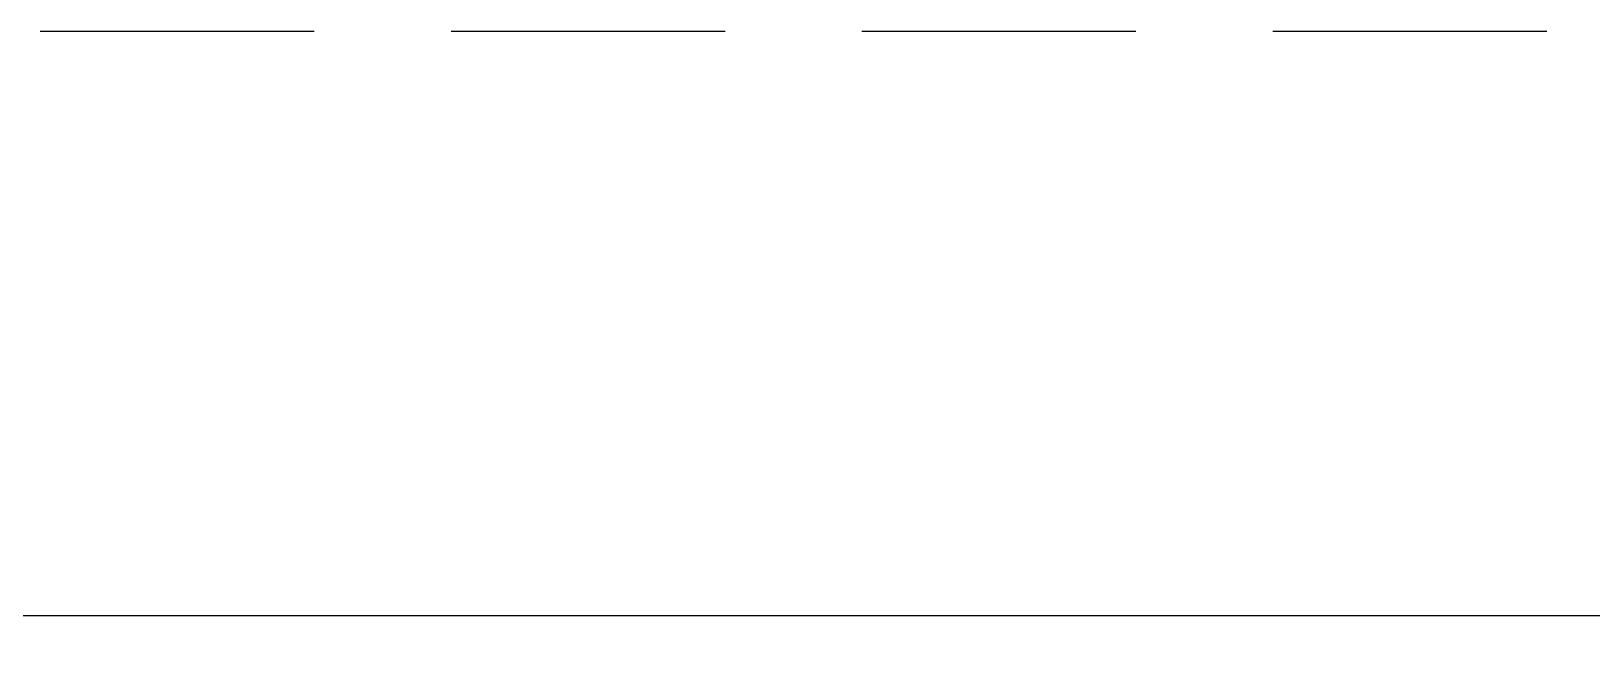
# Model space of a CAD drawing. Header units: millimetres. Extents: x 0 to 5930, y 0 to 4193.
# Drawn here: x 1861.4 to 2078.5, y 3489.7 to 3574.8 of the extents above; entities that cross this region are included whole.
import ezdxf

# ---------------------------------------------------------------- set-up
doc = ezdxf.new("R2010")
doc.units = ezdxf.units.MM
doc.linetypes.add('HIDDENX2', pattern=[19.049999999999997, 12.7, -6.349999999999999])

msp = doc.modelspace()

# ---------------------------------------------------------------- linework, layer by layer
at = {"linetype": 'HIDDENX2', "ltscale": 3}
msp.add_lwpolyline([(1462.6303735904949, 3574.78972041632), (2260.2303735905007, 3574.78972041632), (2260.2303735905007, 1977.1897204163179), (1462.6303735904949, 1977.1897204163179)], close=True, dxfattribs=at)
at = {"ltscale": 3}
msp.add_lwpolyline([(1508.830373590492, 3493.5897204163193), (2214.030373590489, 3493.5897204163193), (2214.030373590489, 2023.3897204163186), (1508.830373590492, 2023.3897204163186)], close=True, dxfattribs=at)

doc.saveas('drawing.dxf')
